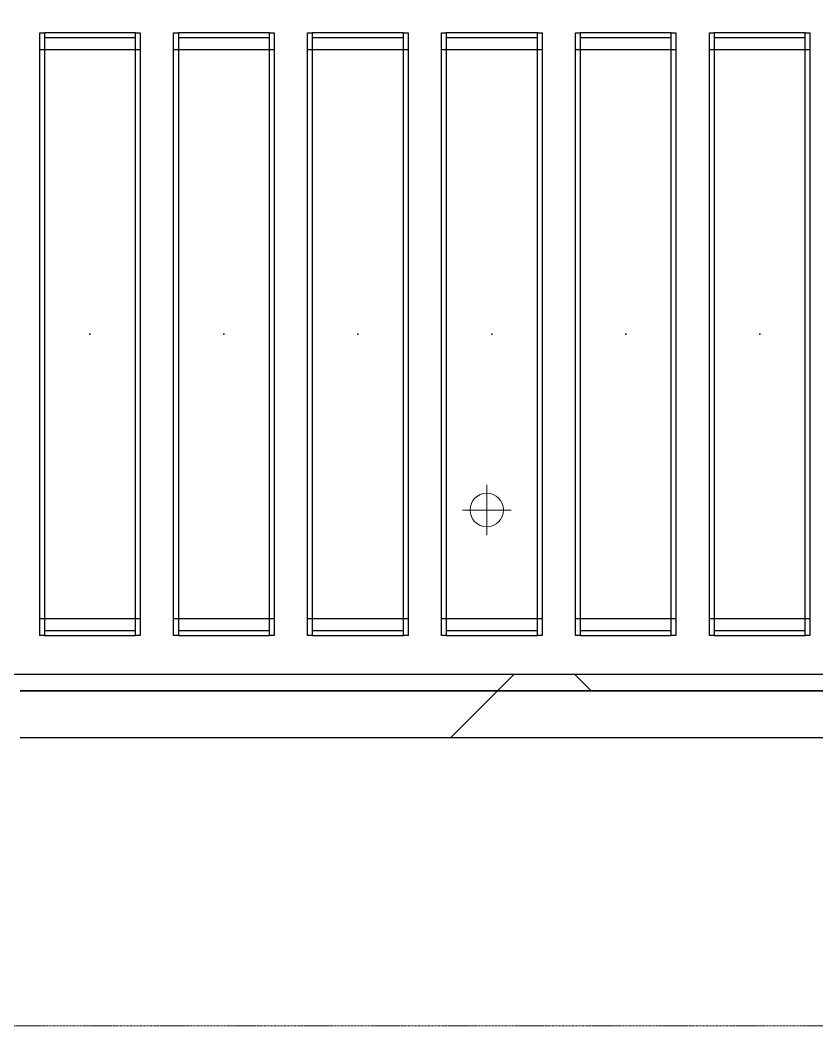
# Model space of a CAD drawing. Header units: millimetres. Extents: x -962357 to -591933, y -35273 to 59420.
# Drawn here: x -704780 to -702401, y -4320 to -1317 of the extents above; entities that cross this region are included whole.
import ezdxf

# ---------------------------------------------------------------- set-up
doc = ezdxf.new("R2010")
doc.units = ezdxf.units.MM
doc.linetypes.add('DPA_Grid _ Level 100', pattern=[10, 5.5, -1.6, 1.3, -1.6])
for name, color, linetype, lineweight in [('A-DETL-GENF', 2, 'Continuous', 9), ('A-GLAZ-CURT', 2, 'Continuous', 9), ('A-WALL', 5, 'Continuous', 9), ('A-WALL-FNSH', 2, 'Continuous', 9), ('A-WALL-PATT', 1, 'Continuous', 9), ('E-LITE-EQPM', 2, 'Continuous', 9), ('S-GRID', 251, 'Continuous', 9)]:
    doc.layers.add(name, color=color, linetype=linetype, lineweight=lineweight)
doc.layers.add('A11_ALU.SOLID SHEET', color=2, linetype='Continuous')

# ---------------------------------------------------------------- blocks, each defined once
blk = doc.blocks.new('PPLS-PP19_Custom Tile Pattern - Custom Tile Pattern-V70-4130-01 MULTI-PURPOSE LEVEL - REFLECTED CEILING PLAN')
at = {"layer": 'A-GLAZ-CURT'}
for p, q in [((-300, 0), (300, 0)), ((300, 0), (-300, 0)), ((-134.2, 0), (-140, 0)), ((230.1, 0), (300, 0)), ((-300, -50), (300, -50)), ((300, -50), (-300, -50))]:
    blk.add_line(p, q, dxfattribs=at)
at = {"layer": 'A-GLAZ-CURT', "flags": 128}
for points in [[(-300, 0), (-291.6, 0), (-283.3, 0), (-275.2, 0), (-267.3, 0), (-259.5, 0), (-251.8, 0), (-244.2, 0), (-236.7, 0), (-229.4, 0), (-222.1, 0), (-214.8, 0), (-207.7, 0), (-200.8, 0), (-194, 0), (-187.5, 0), (-181.4, 0)], [(-190.4, 0), (-196.4, 0), (-202.6, 0), (-209, 0), (-215.7, 0), (-222.6, 0), (-229.7, 0), (-237, 0), (-244.4, 0), (-252, 0), (-259.7, 0), (-267.5, 0), (-275.5, 0), (-283.6, 0), (-291.7, 0), (-300, 0)], [(-149.4, 0), (-141.8, 0), (-132.8, 0), (-126.1, 0)]]:
    blk.add_lwpolyline(points, dxfattribs=at)
at = {"layer": 'A-GLAZ-CURT'}
for points, knots in [([(-300, 0), (-284.7, 0), (-236.6, 0), (-176.1, 0), (-138.3, 0), (-124.9, 0)], [-5323.127839, -5323.127839, -5323.127839, -5323.127839, -4502.809032, -2700.551212, -1108.984966, -1108.984966, -1108.984966, -1108.984966]), ([(-159.2, 0), (-159.6, 0), (-163.4, 0), (-174, 0), (-185.6, 0), (-209.8, 0), (-232, 0), (-248.9, 0), (-253.5, 0), (-253.7, 0)], [-2257.973564, -2257.973564, -2257.973564, -2257.973564, -2237.412286, -2029.680487, -1755.085331, -1400.429864, -858.079193, -543.655514, -531.287897, -531.287897, -531.287897, -531.287897]), ([(-143.3, 0), (-144.7, 0), (-149.9, 0), (-162, 0), (-177.9, 0), (-199.5, 0), (-215.4, 0), (-225.5, 0), (-226.7, 0)], [-2390.191866, -2390.191866, -2390.191866, -2390.191866, -2308.929706, -2113.765672, -1763.376603, -1422.553702, -978.033455, -910.549282, -910.549282, -910.549282, -910.549282]), ([(-128, 0), (-130.6, 0), (-136.8, 0), (-144.4, 0), (-147.1, 0)], [-5691.037617, -5691.037617, -5691.037617, -5691.037617, -5508.838257, -5319.88299, -5319.88299, -5319.88299, -5319.88299]), ([(-65.9, 0), (-70.5, 0), (-83.9, 0), (-110.9, 0), (-128.7, 0), (-142.4, 0), (-143.6, 0)], [-7788.403577, -7788.403577, -7788.403577, -7788.403577, -7508.296369, -7004.680444, -6449.282163, -6393.465623, -6393.465623, -6393.465623, -6393.465623]), ([(-118.2, 0), (-119.4, 0), (-122.1, 0), (-125.4, 0), (-127, 0), (-127.4, 0)], [-164.249813, -164.249813, -164.249813, -164.249813, -98.539552, -24.539552, 0, 0, 0, 0]), ([(-126.5, 0), (-122.4, 0), (-108.7, 0), (-90.8, 0), (-77.2, 0), (-72.3, 0)], [-5231.017328, -5231.017328, -5231.017328, -5231.017328, -4994.692869, -4542.524482, -4234.633075, -4234.633075, -4234.633075, -4234.633075]), ([(-125.7, 0), (-125.3, 0), (-120.4, 0), (-107.3, 0), (-90.4, 0), (-75.3, 0), (-68.4, 0), (-65.1, 0), (-63.6, 0)], [-4082.700899, -4082.700899, -4082.700899, -4082.700899, -4054.690705, -3793.097032, -3402.597032, -3144.956779, -3050.982048, -2969.237017, -2969.237017, -2969.237017, -2969.237017]), ([(-114.9, 0), (-108, 0), (-98.7, 0), (-91.2, 0), (-90.5, 0)], [-6773.888853, -6773.888853, -6773.888853, -6773.888853, -6236.997189, -6184.855039, -6184.855039, -6184.855039, -6184.855039]), ([(-58.7, 0), (-59.6, 0), (-65.7, 0), (-81.2, 0), (-99.4, 0), (-111.4, 0), (-113.3, 0)], [-1113.463882, -1113.463882, -1113.463882, -1113.463882, -1060.00838, -740.068933, -229.489605, -123.718209, -123.718209, -123.718209, -123.718209]), ([(-39.2, 0), (-39.7, 0), (-45.3, 0), (-56.2, 0), (-75.6, 0), (-92, 0), (-103.2, 0), (-106.1, 0)], [-1826.829157, -1826.829157, -1826.829157, -1826.829157, -1792.521578, -1466.981642, -1208.454564, -789.402658, -608.943052, -608.943052, -608.943052, -608.943052]), ([(-96.4, 0), (-96.2, 0), (-90.9, 0), (-71.3, 0), (-42.5, 0), (-15.2, 0), (-3.8, 0), (-1, 0)], [-5115.12164, -5115.12164, -5115.12164, -5115.12164, -5103.229623, -4799.173296, -4065.652676, -3589.737505, -3410.081093, -3410.081093, -3410.081093, -3410.081093]), ([(-67.9, 0), (-73, 0), (-81.1, 0), (-89.2, 0), (-91.8, 0)], [-2627.997013, -2627.997013, -2627.997013, -2627.997013, -2193.204658, -1970.99776, -1970.99776, -1970.99776, -1970.99776]), ([(-79.5, 0), (-79.3, 0), (-74.9, 0), (-70.9, 0), (-67.4, 0)], [-1286.743147, -1286.743147, -1286.743147, -1286.743147, -1274.333717, -1073.56893, -1073.56893, -1073.56893, -1073.56893]), ([(-29, 0), (-34, 0), (-43.7, 0), (-55.8, 0), (-63.3, 0), (-65.5, 0)], [-2680.714891, -2680.714891, -2680.714891, -2680.714891, -2413.671296, -2161.752162, -2037.343317, -2037.343317, -2037.343317, -2037.343317]), ([(31.2, 0), (26, 0), (12, 0), (-16.9, 0), (-42.2, 0), (-56.4, 0), (-58.5, 0)], [-4496.803627, -4496.803627, -4496.803627, -4496.803627, -4222.080604, -3745.412743, -2981.410125, -2831.320802, -2831.320802, -2831.320802, -2831.320802]), ([(-49.8, 0), (-48.2, 0), (-45.4, 0), (-42.6, 0), (-41.8, 0)], [-4417.7536, -4417.7536, -4417.7536, -4417.7536, -4321.566175, -4270.495146, -4270.495146, -4270.495146, -4270.495146]), ([(71, 0), (70.7, 0), (65.3, 0), (53.5, 0), (37, 0), (24.1, 0), (12.8, 0), (-2.9, 0), (-20.6, 0), (-32.8, 0), (-42.4, 0), (-47, 0), (-47.8, 0)], [-2966.590051, -2966.590051, -2966.590051, -2966.590051, -2950.589685, -2634.532728, -2313.748533, -2106.613311, -1925.670641, -1617.263037, -1290.787923, -1039.307308, -819.71621, -773.893057, -773.893057, -773.893057, -773.893057]), ([(-45.9, 0), (-43, 0), (-37.8, 0), (-33.6, 0), (-32.3, 0)], [-3487.344885, -3487.344885, -3487.344885, -3487.344885, -3315.260113, -3238.248822, -3238.248822, -3238.248822, -3238.248822]), ([(-31.3, 0), (-28.4, 0), (-17, 0), (8.8, 0), (43.4, 0), (68.5, 0), (77.9, 0), (79.3, 0)], [-6062.162279, -6062.162279, -6062.162279, -6062.162279, -5862.463379, -5340.621928, -4573.028122, -4094.177415, -3998.447461, -3998.447461, -3998.447461, -3998.447461]), ([(2.8, 0), (-4.7, 0), (-14.7, 0), (-28.9, 0), (-31.3, 0)], [-9880.810509, -9880.810509, -9880.810509, -9880.810509, -9424.652049, -9299.586361, -9299.586361, -9299.586361, -9299.586361]), ([(-29, 0), (-28.7, 0), (-27.4, 0), (-24.5, 0), (-22.6, 0)], [-166.548282, -166.548282, -166.548282, -166.548282, -102.06493, 0, 0, 0, 0]), ([(-22.6, 0), (-20.3, 0), (-17, 0), (-12.7, 0), (-10.9, 0), (-9.9, 0)], [-56468.192263, -56468.192263, -56468.192263, -56468.192263, -56344.022017, -56303.229861, -56238.992205, -56238.992205, -56238.992205, -56238.992205]), ([(-21.2, 0), (-19.4, 0), (-11.8, 0), (-1.3, 0), (4.5, 0)], [-2989.152759, -2989.152759, -2989.152759, -2989.152759, -2864.387349, -2490.960632, -2490.960632, -2490.960632, -2490.960632]), ([(0.5, 0), (-2.2, 0), (-6.9, 0), (-11, 0), (-12.4, 0)], [-2679.34943, -2679.34943, -2679.34943, -2679.34943, -2518.50168, -2435.772209, -2435.772209, -2435.772209, -2435.772209]), ([(-3.4, 0), (-0.6, 0), (14, 0), (42.8, 0), (88.7, 0), (120.6, 0), (138.3, 0), (138.5, 0)], [-439.821474, -439.821474, -439.821474, -439.821474, -429.606584, -390.253598, -346.313304, -291.370682, -290.5735, -290.5735, -290.5735, -290.5735]), ([(3.4, 0), (4.6, 0), (8, 0), (16, 0), (22.5, 0), (24.5, 0)], [-211.182196, -211.182196, -211.182196, -211.182196, -206.416616, -198.214427, -187.717507, -187.717507, -187.717507, -187.717507]), ([(103.1, 0), (101.1, 0), (86.3, 0), (63.3, 0), (37, 0), (25.3, 0), (20.9, 0)], [-375.435014, -375.435014, -375.435014, -375.435014, -369.147452, -330.153101, -307.516438, -289.397823, -289.397823, -289.397823, -289.397823]), ([(21.5, 0), (22, 0), (24.6, 0), (31, 0), (39, 0), (48.3, 0), (52.8, 0), (53.9, 0)], [-1992.768506, -1992.768506, -1992.768506, -1992.768506, -1956.422387, -1818.904206, -1645.594513, -1443.202566, -1370.028348, -1370.028348, -1370.028348, -1370.028348]), ([(136.4, 0), (121.7, 0), (86.9, 0), (51.2, 0), (31.2, 0)], [-106.750556, -106.750556, -106.750556, -106.750556, -59.610984, 0, 0, 0, 0]), ([(36.3, 0), (37.8, 0), (46.7, 0), (52.8, 0), (56.3, 0)], [-314.598523, -314.598523, -314.598523, -314.598523, -305.899624, -292.458861, -292.458861, -292.458861, -292.458861]), ([(100.3, 0), (90.4, 0), (75.2, 0), (57.8, 0), (46.5, 0), (41.8, 0), (38.2, 0), (37.3, 0)], [-395.777283, -395.777283, -395.777283, -395.777283, -357.622665, -341.267687, -334.000314, -326.15566, -321.97841, -321.97841, -321.97841, -321.97841]), ([(39, 0), (43.3, 0), (54.4, 0), (67.2, 0), (73, 0)], [-4639.627446, -4639.627446, -4639.627446, -4639.627446, -4353.683244, -3976.823525, -3976.823525, -3976.823525, -3976.823525]), ([(96.7, 0), (97, 0), (100.3, 0), (109, 0), (120.8, 0), (139.9, 0), (160.9, 0), (176.3, 0), (182.7, 0)], [-2253.533331, -2253.533331, -2253.533331, -2253.533331, -2233.599744, -2052.234781, -1843.028543, -1530.39897, -1095.004608, -662.803921, -662.803921, -662.803921, -662.803921]), ([(131.4, 0), (132.9, 0), (139.5, 0), (148, 0), (152.6, 0)], [-625.910216, -625.910216, -625.910216, -625.910216, -618.981161, -603.66234, -603.66234, -603.66234, -603.66234]), ([(162.8, 0), (165.4, 0), (168.7, 0), (170.7, 0), (170.7, 0)], [-111.264224, -111.264224, -111.264224, -111.264224, -56.742688, -55.632112, -55.632112, -55.632112, -55.632112]), ([(300, 0), (286.5, 0), (254.2, 0), (207.1, 0), (179.8, 0), (166.2, 0), (164.9, 0)], [-285.253232, -285.253232, -285.253232, -285.253232, -244.693688, -187.987675, -143.776725, -138.771843, -138.771843, -138.771843, -138.771843]), ([(171.5, 0), (176.5, 0), (188.6, 0), (194.3, 0), (195.7, 0)], [-7971.819559, -7971.819559, -7971.819559, -7971.819559, -7784.112253, -7707.76565, -7707.76565, -7707.76565, -7707.76565]), ([(185.8, 0), (186.9, 0), (192.6, 0), (208.8, 0), (219.4, 0), (230.1, 0)], [-46.257281, -46.257281, -46.257281, -46.257281, -41.623857, -24.459831, 0, 0, 0, 0]), ([(219.8, 0), (225.3, 0), (244.4, 0), (264.9, 0), (276, 0), (279, 0)], [-6915.603924, -6915.603924, -6915.603924, -6915.603924, -6582.165592, -6068.460911, -5859.388289, -5859.388289, -5859.388289, -5859.388289]), ([(286.1, 0), (286.6, 0), (288.3, 0), (293.6, 0), (297.8, 0), (300, 0)], [-4011.010929, -4011.010929, -4011.010929, -4011.010929, -3959.664717, -3862.421465, -3746.95702, -3746.95702, -3746.95702, -3746.95702])]:
    blk.add_open_spline(points, degree=3, knots=knots, dxfattribs=at)
for points in [[(-122.9, 0), (-125.3, 0), (-129.6, 0), (-133.8, 0)], [(-108.5, 0), (-104.3, 0), (-99.2, 0), (-91.5, 0)], [(67.8, 0), (71.7, 0), (75.7, 0), (79.6, 0)]]:
    blk.add_open_spline(points, degree=3, dxfattribs=at)
blk = doc.blocks.new('PPLS-PP19_Custom Tile Pattern - Custom Tile Pattern-V106-4130-01 MULTI-PURPOSE LEVEL - REFLECTED CEILING PLAN')
at = {"layer": 'A-GLAZ-CURT'}
for p, q in [((-300, 0), (300, 0)), ((300, 0), (-300, 0)), ((-134.2, 0), (-140, 0)), ((230.1, 0), (300, 0)), ((-300, -50), (300, -50)), ((300, -50), (-300, -50))]:
    blk.add_line(p, q, dxfattribs=at)
at = {"layer": 'A-GLAZ-CURT', "flags": 128}
for points in [[(-300, 0), (-291.6, 0), (-283.3, 0), (-275.2, 0), (-267.3, 0), (-259.5, 0), (-251.8, 0), (-244.2, 0)], [(-244.4, 0), (-252, 0), (-259.7, 0), (-267.5, 0), (-275.5, 0), (-283.6, 0), (-291.7, 0), (-300, 0)], [(-242.8, 0), (-236.7, 0), (-229.4, 0), (-222.1, 0), (-214.8, 0), (-207.7, 0), (-200.8, 0), (-194, 0), (-187.5, 0), (-181.4, 0)], [(-190.4, 0), (-196.4, 0), (-202.6, 0), (-209, 0), (-215.7, 0), (-222.6, 0), (-229.7, 0), (-237, 0), (-242.8, 0)], [(-149.4, 0), (-141.8, 0), (-132.8, 0), (-126.1, 0)]]:
    blk.add_lwpolyline(points, dxfattribs=at)
at = {"layer": 'A-GLAZ-CURT'}
for points, knots in [([(-300, 0), (-284.7, 0), (-264.9, 0), (-247, 0), (-242.8, 0)], [-5323.127839, -5323.127839, -5323.127839, -5323.127839, -4502.809032, -4247.08751, -4247.08751, -4247.08751, -4247.08751]), ([(-247.4, 0), (-249.5, 0), (-251.7, 0), (-253.5, 0), (-253.7, 0)], [-664.109872, -664.109872, -664.109872, -664.109872, -543.655514, -531.287897, -531.287897, -531.287897, -531.287897]), ([(-241.2, 0), (-216.6, 0), (-172.9, 0), (-138.3, 0), (-124.9, 0)], [-4214.142872, -4214.142872, -4214.142872, -4214.142872, -2700.551212, -1108.984966, -1108.984966, -1108.984966, -1108.984966]), ([(-159.2, 0), (-159.6, 0), (-163.4, 0), (-174, 0), (-185.6, 0), (-209.8, 0), (-227.4, 0), (-238.9, 0), (-240.1, 0)], [-2257.973564, -2257.973564, -2257.973564, -2257.973564, -2237.412286, -2029.680487, -1755.085331, -1400.429864, -858.079193, -796.931846, -796.931846, -796.931846, -796.931846]), ([(-143.3, 0), (-144.7, 0), (-149.9, 0), (-162, 0), (-177.9, 0), (-199.5, 0), (-215.4, 0), (-225.5, 0), (-226.7, 0)], [-2390.191866, -2390.191866, -2390.191866, -2390.191866, -2308.929706, -2113.765672, -1763.376603, -1422.553702, -978.033455, -910.549282, -910.549282, -910.549282, -910.549282]), ([(-128, 0), (-130.6, 0), (-136.8, 0), (-144.4, 0), (-147.1, 0)], [-5691.037617, -5691.037617, -5691.037617, -5691.037617, -5508.838257, -5319.88299, -5319.88299, -5319.88299, -5319.88299]), ([(-65.9, 0), (-70.5, 0), (-83.9, 0), (-110.9, 0), (-128.7, 0), (-142.4, 0), (-143.6, 0)], [-7788.403577, -7788.403577, -7788.403577, -7788.403577, -7508.296369, -7004.680444, -6449.282163, -6393.465623, -6393.465623, -6393.465623, -6393.465623]), ([(-118.2, 0), (-119.4, 0), (-122.1, 0), (-125.4, 0), (-127, 0), (-127.4, 0)], [-164.249813, -164.249813, -164.249813, -164.249813, -98.539552, -24.539552, 0, 0, 0, 0]), ([(-126.5, 0), (-122.4, 0), (-108.7, 0), (-90.8, 0), (-77.2, 0), (-72.3, 0)], [-5231.017328, -5231.017328, -5231.017328, -5231.017328, -4994.692869, -4542.524482, -4234.633075, -4234.633075, -4234.633075, -4234.633075]), ([(-125.7, 0), (-125.3, 0), (-120.4, 0), (-107.3, 0), (-90.4, 0), (-75.3, 0), (-68.4, 0), (-65.1, 0), (-63.6, 0)], [-4082.700899, -4082.700899, -4082.700899, -4082.700899, -4054.690705, -3793.097032, -3402.597032, -3144.956779, -3050.982048, -2969.237017, -2969.237017, -2969.237017, -2969.237017]), ([(-114.9, 0), (-108, 0), (-98.7, 0), (-91.2, 0), (-90.5, 0)], [-6773.888853, -6773.888853, -6773.888853, -6773.888853, -6236.997189, -6184.855039, -6184.855039, -6184.855039, -6184.855039]), ([(-58.7, 0), (-59.6, 0), (-65.7, 0), (-81.2, 0), (-99.4, 0), (-111.4, 0), (-113.3, 0)], [-1113.463882, -1113.463882, -1113.463882, -1113.463882, -1060.00838, -740.068933, -229.489605, -123.718209, -123.718209, -123.718209, -123.718209]), ([(-39.2, 0), (-39.7, 0), (-45.3, 0), (-56.2, 0), (-75.6, 0), (-92, 0), (-103.2, 0), (-106.1, 0)], [-1826.829157, -1826.829157, -1826.829157, -1826.829157, -1792.521578, -1466.981642, -1208.454564, -789.402658, -608.943052, -608.943052, -608.943052, -608.943052]), ([(-96.4, 0), (-96.2, 0), (-90.9, 0), (-71.3, 0), (-42.5, 0), (-15.2, 0), (-3.8, 0), (-1, 0)], [-5115.12164, -5115.12164, -5115.12164, -5115.12164, -5103.229623, -4799.173296, -4065.652676, -3589.737505, -3410.081093, -3410.081093, -3410.081093, -3410.081093]), ([(-67.9, 0), (-73, 0), (-81.1, 0), (-89.2, 0), (-91.8, 0)], [-2627.997013, -2627.997013, -2627.997013, -2627.997013, -2193.204658, -1970.99776, -1970.99776, -1970.99776, -1970.99776]), ([(-79.5, 0), (-79.3, 0), (-74.9, 0), (-70.9, 0), (-67.4, 0)], [-1286.743147, -1286.743147, -1286.743147, -1286.743147, -1274.333717, -1073.56893, -1073.56893, -1073.56893, -1073.56893]), ([(-29, 0), (-34, 0), (-43.7, 0), (-55.8, 0), (-63.3, 0), (-65.5, 0)], [-2680.714891, -2680.714891, -2680.714891, -2680.714891, -2413.671296, -2161.752162, -2037.343317, -2037.343317, -2037.343317, -2037.343317]), ([(31.2, 0), (26, 0), (12, 0), (-16.9, 0), (-42.2, 0), (-56.4, 0), (-58.5, 0)], [-4496.803627, -4496.803627, -4496.803627, -4496.803627, -4222.080604, -3745.412743, -2981.410125, -2831.320802, -2831.320802, -2831.320802, -2831.320802]), ([(-49.8, 0), (-48.2, 0), (-45.4, 0), (-42.6, 0), (-41.8, 0)], [-4417.7536, -4417.7536, -4417.7536, -4417.7536, -4321.566175, -4270.495146, -4270.495146, -4270.495146, -4270.495146]), ([(71, 0), (70.7, 0), (65.3, 0), (53.5, 0), (37, 0), (24.1, 0), (12.8, 0), (-2.9, 0), (-20.6, 0), (-32.8, 0), (-42.4, 0), (-47, 0), (-47.8, 0)], [-2966.590051, -2966.590051, -2966.590051, -2966.590051, -2950.589685, -2634.532728, -2313.748533, -2106.613311, -1925.670641, -1617.263037, -1290.787923, -1039.307308, -819.71621, -773.893057, -773.893057, -773.893057, -773.893057]), ([(-45.9, 0), (-43, 0), (-37.8, 0), (-33.6, 0), (-32.3, 0)], [-3487.344885, -3487.344885, -3487.344885, -3487.344885, -3315.260113, -3238.248822, -3238.248822, -3238.248822, -3238.248822]), ([(-31.3, 0), (-28.4, 0), (-17, 0), (8.8, 0), (43.4, 0), (68.5, 0), (77.9, 0), (79.3, 0)], [-6062.162279, -6062.162279, -6062.162279, -6062.162279, -5862.463379, -5340.621928, -4573.028122, -4094.177415, -3998.447461, -3998.447461, -3998.447461, -3998.447461]), ([(2.8, 0), (-4.7, 0), (-14.7, 0), (-28.9, 0), (-31.3, 0)], [-9880.810509, -9880.810509, -9880.810509, -9880.810509, -9424.652049, -9299.586361, -9299.586361, -9299.586361, -9299.586361]), ([(-29, 0), (-28.7, 0), (-27.4, 0), (-24.5, 0), (-22.6, 0)], [-166.548282, -166.548282, -166.548282, -166.548282, -102.06493, 0, 0, 0, 0]), ([(-22.6, 0), (-20.3, 0), (-17, 0), (-12.7, 0), (-10.9, 0), (-9.9, 0)], [-56468.192263, -56468.192263, -56468.192263, -56468.192263, -56344.022017, -56303.229861, -56238.992205, -56238.992205, -56238.992205, -56238.992205]), ([(-21.2, 0), (-19.4, 0), (-11.8, 0), (-1.3, 0), (4.5, 0)], [-2989.152759, -2989.152759, -2989.152759, -2989.152759, -2864.387349, -2490.960632, -2490.960632, -2490.960632, -2490.960632]), ([(0.5, 0), (-2.2, 0), (-6.9, 0), (-11, 0), (-12.4, 0)], [-2679.34943, -2679.34943, -2679.34943, -2679.34943, -2518.50168, -2435.772209, -2435.772209, -2435.772209, -2435.772209]), ([(-3.4, 0), (-0.6, 0), (14, 0), (42.8, 0), (88.7, 0), (120.6, 0), (138.3, 0), (138.5, 0)], [-439.821474, -439.821474, -439.821474, -439.821474, -429.606584, -390.253598, -346.313304, -291.370682, -290.5735, -290.5735, -290.5735, -290.5735]), ([(3.4, 0), (4.6, 0), (8, 0), (16, 0), (22.5, 0), (24.5, 0)], [-211.182196, -211.182196, -211.182196, -211.182196, -206.416616, -198.214427, -187.717507, -187.717507, -187.717507, -187.717507]), ([(103.1, 0), (101.1, 0), (86.3, 0), (63.3, 0), (37, 0), (25.3, 0), (20.9, 0)], [-375.435014, -375.435014, -375.435014, -375.435014, -369.147452, -330.153101, -307.516438, -289.397823, -289.397823, -289.397823, -289.397823]), ([(21.5, 0), (22, 0), (24.6, 0), (31, 0), (39, 0), (48.3, 0), (52.8, 0), (53.9, 0)], [-1992.768506, -1992.768506, -1992.768506, -1992.768506, -1956.422387, -1818.904206, -1645.594513, -1443.202566, -1370.028348, -1370.028348, -1370.028348, -1370.028348]), ([(136.4, 0), (121.7, 0), (86.9, 0), (51.2, 0), (31.2, 0)], [-106.750556, -106.750556, -106.750556, -106.750556, -59.610984, 0, 0, 0, 0]), ([(36.3, 0), (37.8, 0), (46.7, 0), (52.8, 0), (56.3, 0)], [-314.598523, -314.598523, -314.598523, -314.598523, -305.899624, -292.458861, -292.458861, -292.458861, -292.458861]), ([(100.3, 0), (90.4, 0), (75.2, 0), (57.8, 0), (46.5, 0), (41.8, 0), (38.2, 0), (37.3, 0)], [-395.777283, -395.777283, -395.777283, -395.777283, -357.622665, -341.267687, -334.000314, -326.15566, -321.97841, -321.97841, -321.97841, -321.97841]), ([(39, 0), (43.3, 0), (54.4, 0), (67.2, 0), (73, 0)], [-4639.627446, -4639.627446, -4639.627446, -4639.627446, -4353.683244, -3976.823525, -3976.823525, -3976.823525, -3976.823525]), ([(96.7, 0), (97, 0), (100.3, 0), (109, 0), (120.8, 0), (139.9, 0), (160.9, 0), (176.3, 0), (182.7, 0)], [-2253.533331, -2253.533331, -2253.533331, -2253.533331, -2233.599744, -2052.234781, -1843.028543, -1530.39897, -1095.004608, -662.803921, -662.803921, -662.803921, -662.803921]), ([(131.4, 0), (132.9, 0), (139.5, 0), (148, 0), (152.6, 0)], [-625.910216, -625.910216, -625.910216, -625.910216, -618.981161, -603.66234, -603.66234, -603.66234, -603.66234]), ([(162.8, 0), (165.4, 0), (168.7, 0), (170.7, 0), (170.7, 0)], [-111.264224, -111.264224, -111.264224, -111.264224, -56.742688, -55.632112, -55.632112, -55.632112, -55.632112]), ([(300, 0), (286.5, 0), (254.2, 0), (207.1, 0), (179.8, 0), (166.2, 0), (164.9, 0)], [-285.253232, -285.253232, -285.253232, -285.253232, -244.693688, -187.987675, -143.776725, -138.771843, -138.771843, -138.771843, -138.771843]), ([(171.5, 0), (176.5, 0), (188.6, 0), (194.3, 0), (195.7, 0)], [-7971.819559, -7971.819559, -7971.819559, -7971.819559, -7784.112253, -7707.76565, -7707.76565, -7707.76565, -7707.76565]), ([(185.8, 0), (186.9, 0), (192.6, 0), (208.8, 0), (219.4, 0), (230.1, 0)], [-46.257281, -46.257281, -46.257281, -46.257281, -41.623857, -24.459831, 0, 0, 0, 0]), ([(219.8, 0), (225.3, 0), (244.4, 0), (264.9, 0), (276, 0), (279, 0)], [-6915.603924, -6915.603924, -6915.603924, -6915.603924, -6582.165592, -6068.460911, -5859.388289, -5859.388289, -5859.388289, -5859.388289]), ([(286.1, 0), (286.6, 0), (288.3, 0), (293.6, 0), (297.8, 0), (300, 0)], [-4011.010929, -4011.010929, -4011.010929, -4011.010929, -3959.664717, -3862.421465, -3746.95702, -3746.95702, -3746.95702, -3746.95702])]:
    blk.add_open_spline(points, degree=3, knots=knots, dxfattribs=at)
for points in [[(-122.9, 0), (-125.3, 0), (-129.6, 0), (-133.8, 0)], [(-108.5, 0), (-104.3, 0), (-99.2, 0), (-91.5, 0)], [(67.8, 0), (71.7, 0), (75.7, 0), (79.6, 0)]]:
    blk.add_open_spline(points, degree=3, dxfattribs=at)
blk = doc.blocks.new('*U612')
at = {"layer": 'A-GLAZ-CURT'}
for name, p in [('PPLS-PP19_Custom Tile Pattern - Custom Tile Pattern-V70-4130-01 MULTI-PURPOSE LEVEL - REFLECTED CEILING PLAN', (40200, -6850)), ('PPLS-PP19_Custom Tile Pattern - Custom Tile Pattern-V70-4130-01 MULTI-PURPOSE LEVEL - REFLECTED CEILING PLAN', (40800, -6850)), ('PPLS-PP19_Custom Tile Pattern - Custom Tile Pattern-V70-4130-01 MULTI-PURPOSE LEVEL - REFLECTED CEILING PLAN', (41400, -6850)), ('PPLS-PP19_Custom Tile Pattern - Custom Tile Pattern-V106-4130-01 MULTI-PURPOSE LEVEL - REFLECTED CEILING PLAN', (42000, -6850))]:
    blk.add_blockref(name, p, dxfattribs=at)
blk = doc.blocks.new('LGF_DL_SAA_LowPower_DL1a - LGF_DL_SAA_LowPower_DL1a-8832329-4130-01 MULTI-PURPOSE LEVEL - REFLECTED CEILING PLAN')
at = {"layer": 'A-DETL-GENF'}
for p, q in [((0, 75), (0, -75)), ((72.5, 0), (-72.5, 0))]:
    blk.add_line(p, q, dxfattribs=at)
blk.add_circle((0, 0), 50, dxfattribs=at)
blk = doc.blocks.new('C-1-PP19-AR-4130-01-B_20250829-225100_EXLIGHT')
at = {"layer": 'E-LITE-EQPM', "extrusion": (0, 0, -1), "rotation": 180}
blk.add_blockref('LGF_DL_SAA_LowPower_DL1a - LGF_DL_SAA_LowPower_DL1a-8832329-4130-01 MULTI-PURPOSE LEVEL - REFLECTED CEILING PLAN', (-41293.5, -6360), dxfattribs=at)
blk = doc.blocks.new('*U620')
for p, q in [((-850.3, -2950), (-850.3, -2650)), ((850, -2650), (850, -2950)), ((-850.3, -3350), (-850.3, -3050)), ((850, -3050), (850, -3350)), ((-850.3, -3750), (-850.3, -3450)), ((850, -3450), (850, -3750)), ((-850.3, -4150), (-850.3, -3850)), ((850, -3850), (850, -4150)), ((-850.3, -4550), (-850.3, -4250)), ((850, -4250), (850, -4550)), ((-850.3, -4950), (-850.3, -4650)), ((850, -4650), (850, -4950))]:
    blk.add_line(p, q)
for p in [(0, -2800), (0, -3200), (0, -3600), (0, -4000), (0, -4400), (0, -4800)]:
    blk.add_point(p)
at = {"layer": 'A11_ALU.SOLID SHEET', "color": 0}
for points in [[(-900, -2650), (900, -2650), (900, -2664), (-900, -2664)], [(-900, -2936), (-886, -2936), (-886, -2664), (-900, -2664)], [(900, -2664), (886, -2664), (886, -2936), (900, -2936)], [(-900, -2936), (900, -2936), (900, -2950), (-900, -2950)], [(-900, -3050), (900, -3050), (900, -3064), (-900, -3064)], [(-900, -3336), (-886, -3336), (-886, -3064), (-900, -3064)], [(900, -3064), (886, -3064), (886, -3336), (900, -3336)], [(-900, -3336), (900, -3336), (900, -3350), (-900, -3350)], [(-900, -3450), (900, -3450), (900, -3464), (-900, -3464)], [(-900, -3736), (-886, -3736), (-886, -3464), (-900, -3464)], [(900, -3464), (886, -3464), (886, -3736), (900, -3736)], [(-900, -3736), (900, -3736), (900, -3750), (-900, -3750)], [(-900, -3850), (900, -3850), (900, -3864), (-900, -3864)], [(-900, -4136), (-886, -4136), (-886, -3864), (-900, -3864)], [(900, -3864), (886, -3864), (886, -4136), (900, -4136)], [(-900, -4136), (900, -4136), (900, -4150), (-900, -4150)], [(-900, -4250), (900, -4250), (900, -4264), (-900, -4264)], [(-900, -4536), (-886, -4536), (-886, -4264), (-900, -4264)], [(900, -4264), (886, -4264), (886, -4536), (900, -4536)], [(-900, -4536), (900, -4536), (900, -4550), (-900, -4550)], [(-900, -4650), (900, -4650), (900, -4664), (-900, -4664)], [(-900, -4936), (-886, -4936), (-886, -4664), (-900, -4664)], [(900, -4664), (886, -4664), (886, -4936), (900, -4936)], [(-900, -4936), (900, -4936), (900, -4950), (-900, -4950)]]:
    blk.add_lwpolyline(points, close=True, dxfattribs=at)
blk = doc.blocks.new('*U856')
blk.add_lwpolyline([(21173.4, -580), (28210, -580), (28210, -6850), (45954.2, -6850), (45954.2, 600), (82995.1, 600), (83086.5, 650), (90052, 650), (90392, 990), (103159.2, 990), (103159.2, 4990), (21173.4, 4990), (21173.4, 3485.5), (21203.4, 3485.5), (21203.4, 925.5), (21173.4, 925.5), (21173.4, -580)])
at = {"layer": 'A11_ALU.SOLID SHEET', "color": 0, "linetype": 'ByBlock', "rotation": 90}
blk.add_blockref('*U620', (37308.5, -5835), dxfattribs=at)

msp = doc.modelspace()

# ---------------------------------------------------------------- block references
at = {"layer": 'A11_ALU.SOLID SHEET', "color": 2}
msp.add_blockref('*U856', (-744680, 3580), dxfattribs=at)

# ---------------------------------------------------------------- next in the draw order: hatches: boundary and pattern name
at = {"layer": 'A-WALL-PATT'}
h = msp.add_hatch(dxfattribs=at)
h.set_pattern_fill('FP_3', color=256, style=0, pattern_type=2)
h.set_pattern_definition([(45, (2.4, 1), (-1060.6602, 1060.6602), []), (135, (2.4, 1), (-1060.6602, -1060.6602), [])])
h.paths.add_polyline_path([(-704936.8, -3320), (-701447.1, -3320), (-701559, -3270), (-705048.7, -3270), (-705025.7, -3280.2)])
h.paths.add_polyline_path([(-701205, -3320), (-698725.8, -3320), (-698725.8, -3270), (-701448.7, -3270), (-701336.8, -3320)])
h.paths.add_polyline_path([(-716520, -3320), (-705047.1, -3320), (-705159, -3270), (-716520, -3270)])
h = msp.add_hatch(dxfattribs=at)
h.set_pattern_fill('FP_5', color=256, style=0, pattern_type=2)
h.set_pattern_definition([(45, (2.4, 1), (-1060.6602, 1060.6602), [])])
h.paths.add_polyline_path([(-704780, -3460), (-698675.8, -3460), (-698675.8, -3320), (-701336.8, -3320), (-701205, -3378.8), (-701223.4, -3419.9), (-701447.1, -3320), (-704936.8, -3320), (-704805, -3378.8), (-704823.4, -3419.9), (-705047.1, -3320), (-716520, -3320), (-716520, -3460), (-704805, -3460)])

# ---------------------------------------------------------------- next in the draw order: linework, layer by layer
at = {"layer": 'A-WALL', "color": 7, "lineweight": 25}
for p, q in [((-704780, -3320), (-702380, -3320)), ((-702380, -3320), (-704780, -3320)), ((-702380, -3460), (-704780, -3460))]:
    msp.add_line(p, q, dxfattribs=at)
at = {"layer": 'A-WALL-FNSH', "color": 250}
msp.add_line((-704780, -3270), (-702380, -3270), dxfattribs=at)
at = {"layer": 'S-GRID', "linetype": 'DPA_Grid _ Level 100'}
msp.add_line((-603146.2, -4320), (-957857, -4320), dxfattribs=at)

# ---------------------------------------------------------------- next in the draw order: block references
for name in ['*U612', 'C-1-PP19-AR-4130-01-B_20250829-225100_EXLIGHT']:
    msp.add_blockref(name, (-744680, 3580))

doc.saveas('drawing.dxf')
